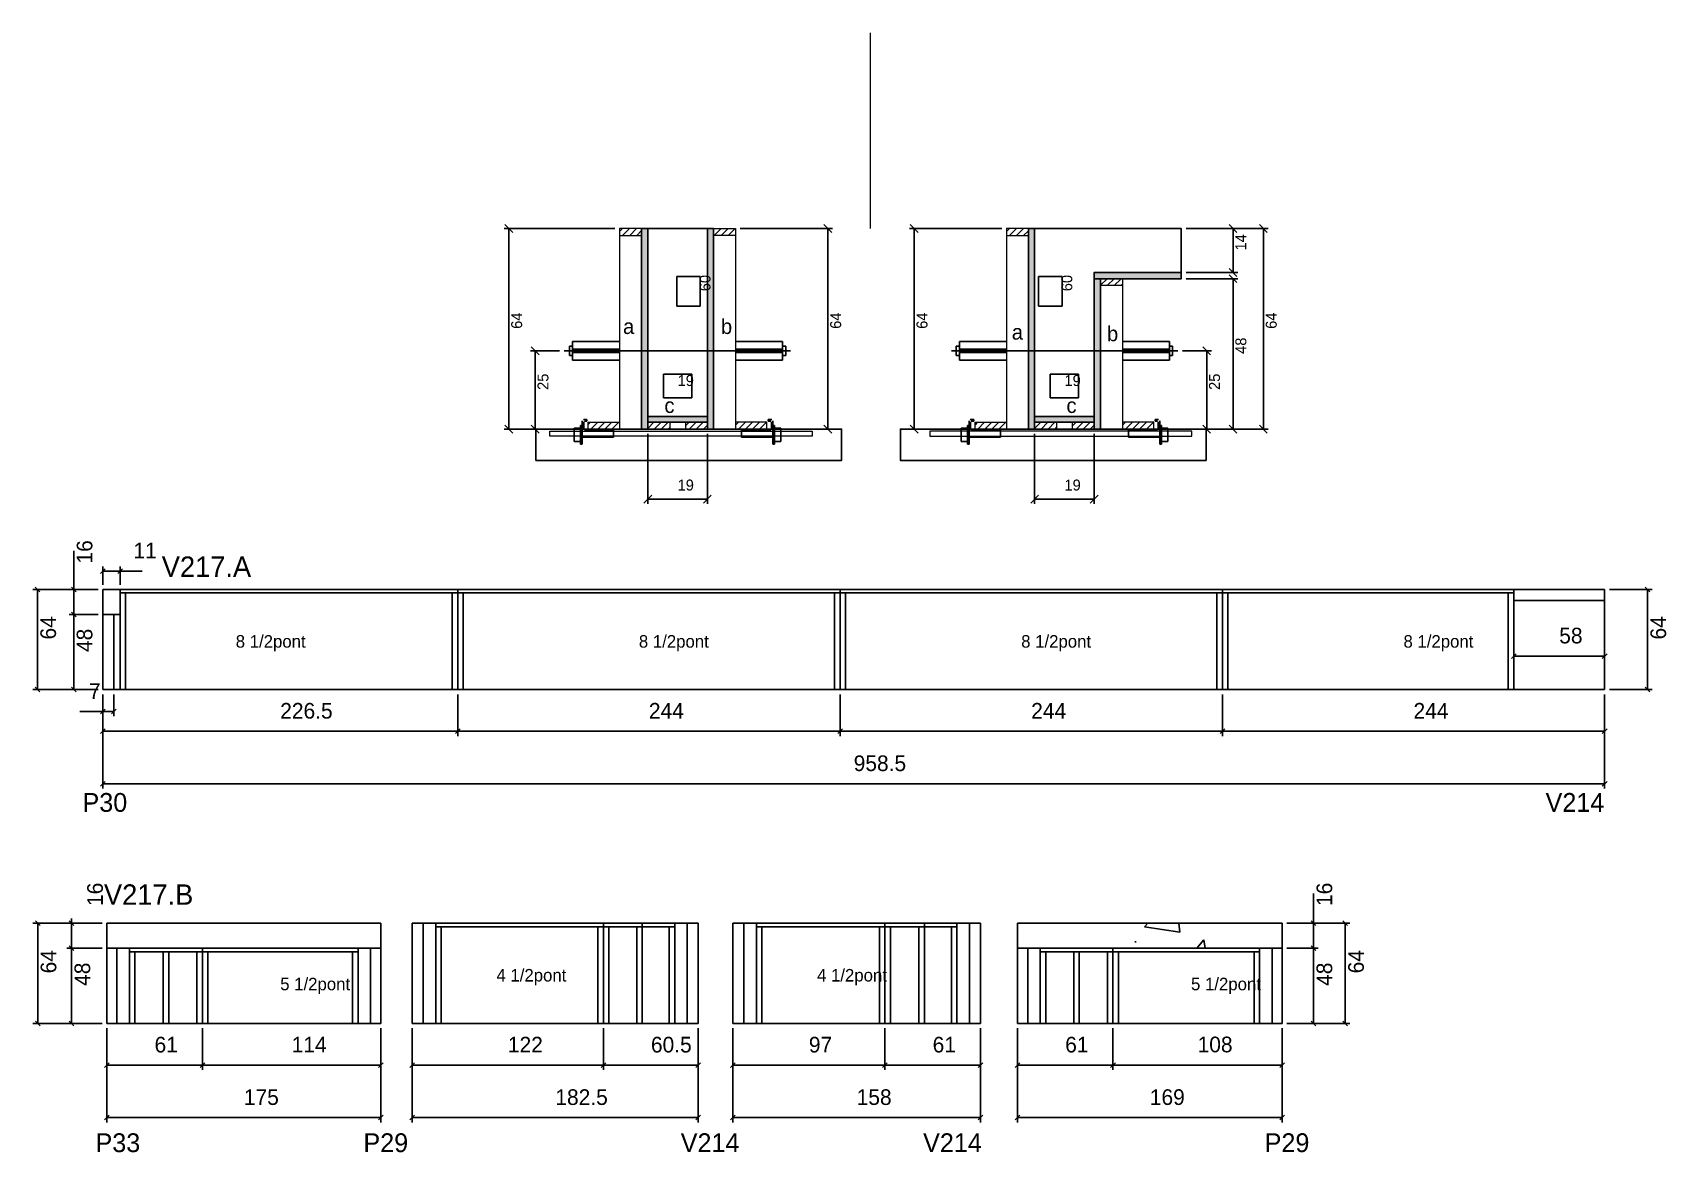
# Model space of a CAD drawing. Header units: metres. Extents: x 7734 to 8777, y 7409 to 8124.
import ezdxf

# ---------------------------------------------------------------- set-up
doc = ezdxf.new("R2010")
doc.units = ezdxf.units.M
for name, color, linetype in [('5', 7, 'Continuous'), ('barrote', 7, 'Continuous'), ('CONCRETO', 7, 'Continuous'), ('COTA', 7, 'Continuous'), ('Cota Seção (2x)', 7, 'Continuous'), ('detalhes', 7, 'Continuous'), ('Hachura', 7, 'Continuous'), ('Madeira', 7, 'Continuous'), ('Painéis', 7, 'Continuous'), ('presilha', 7, 'Continuous'), ('SARR_2.2x7', 7, 'Continuous'), ('SARR_3.5x7', 7, 'Continuous'), ('SCO-___-LAJ', 7, 'Continuous'), ('TENSOR', 7, 'Continuous'), ('texto', 7, 'Continuous'), ('Texto Seção', 7, 'Continuous')]:
    doc.layers.add(name, color=color, linetype=linetype)

msp = doc.modelspace()

# ---------------------------------------------------------------- hatches: boundary and pattern name
at = {"layer": 'COTA'}
h = msp.add_hatch(dxfattribs=at)
h.set_pattern_fill('AR-CONC')
h.paths.add_polyline_path([(7956.7, 7539.2), (7956.7, 7555.2), (7781.7, 7555.2), (7781.7, 7539.2), (7956.7, 7539.2)])
h = msp.add_hatch(dxfattribs=at)
h.set_pattern_fill('AR-CONC')
h.paths.add_polyline_path([(8531.9, 7539.2), (8531.9, 7555.2), (8362.9, 7555.2), (8362.9, 7539.2), (8531.9, 7539.2)])
at = {"layer": 'Hachura'}
h = msp.add_hatch(dxfattribs=at)
h.set_pattern_fill('ANSI31')
h.paths.add_polyline_path([(8123, 7994.2), (8123, 7998.6), (8109, 7998.6), (8109, 7994.2), (8123, 7994.2)])
h = msp.add_hatch(color=7, dxfattribs=at)
h.dxf.hatch_style = 1
h.paths.add_polyline_path([(8123, 7998.6), (8127, 7998.6), (8127, 7870.6), (8123, 7870.6), (8123, 7998.6)])
h = msp.add_hatch(color=7, dxfattribs=at)
h.dxf.hatch_style = 1
h.paths.add_polyline_path([(8169, 7998.6), (8165, 7998.6), (8165, 7870.6), (8169, 7870.6), (8169, 7998.6)])
h = msp.add_hatch(dxfattribs=at)
h.set_pattern_fill('ANSI31')
h.paths.add_polyline_path([(8169, 7994.2), (8169, 7998.6), (8183, 7998.6), (8183, 7994.2), (8169, 7994.2)])
h = msp.add_hatch(dxfattribs=at)
h.set_pattern_fill('ANSI31')
h.paths.add_polyline_path([(8369.9, 7994.2), (8369.9, 7998.6), (8355.9, 7998.6), (8355.9, 7994.2), (8369.9, 7994.2)])
h = msp.add_hatch(color=7, dxfattribs=at)
h.dxf.hatch_style = 1
h.paths.add_polyline_path([(8369.9, 7998.6), (8373.9, 7998.6), (8373.9, 7870.6), (8369.9, 7870.6), (8369.9, 7998.6)])
h = msp.add_hatch(color=7, dxfattribs=at)
h.dxf.hatch_style = 1
h.paths.add_polyline_path([(8415.9, 7970.6), (8411.9, 7970.6), (8411.9, 7870.6), (8415.9, 7870.6), (8415.9, 7970.6)])
h = msp.add_hatch(color=7, dxfattribs=at)
h.dxf.hatch_style = 1
h.paths.add_polyline_path([(8411.9, 7966.6), (8411.9, 7970.6), (8467.5, 7970.6), (8467.5, 7966.6), (8411.9, 7966.6)])
h = msp.add_hatch(dxfattribs=at)
h.set_pattern_fill('ANSI31')
h.paths.add_polyline_path([(8415.9, 7962.2), (8415.9, 7966.6), (8429.9, 7966.6), (8429.9, 7962.2), (8415.9, 7962.2)])
h = msp.add_hatch(dxfattribs=at)
h.set_pattern_fill('ANSI31')
h.paths.add_polyline_path([(8089, 7870.6), (8089, 7875), (8109, 7875), (8109, 7870.6), (8089, 7870.6)])
h = msp.add_hatch(color=7, dxfattribs=at)
h.dxf.hatch_style = 1
h.paths.add_polyline_path([(8165, 7875), (8165, 7878.6), (8127, 7878.6), (8127, 7875), (8165, 7875)])
h = msp.add_hatch(dxfattribs=at)
h.set_pattern_fill('ANSI31')
h.paths.add_polyline_path([(8127, 7870.6), (8127, 7875), (8141, 7875), (8141, 7870.6), (8127, 7870.6)])
h = msp.add_hatch(dxfattribs=at)
h.set_pattern_fill('ANSI31')
h.paths.add_polyline_path([(8165, 7870.6), (8165, 7875), (8151, 7875), (8151, 7870.6), (8165, 7870.6)])
h = msp.add_hatch(dxfattribs=at)
h.set_pattern_fill('ANSI31')
h.paths.add_polyline_path([(8203, 7870.6), (8203, 7875), (8183, 7875), (8183, 7870.6), (8203, 7870.6)])
h = msp.add_hatch(dxfattribs=at)
h.set_pattern_fill('ANSI31')
h.paths.add_polyline_path([(8335.9, 7870.6), (8335.9, 7875), (8355.9, 7875), (8355.9, 7870.6), (8335.9, 7870.6)])
h = msp.add_hatch(color=7, dxfattribs=at)
h.dxf.hatch_style = 1
h.paths.add_polyline_path([(8373.9, 7875), (8373.9, 7878.6), (8411.9, 7878.6), (8411.9, 7875), (8373.9, 7875)])
h = msp.add_hatch(dxfattribs=at)
h.set_pattern_fill('ANSI31')
h.paths.add_polyline_path([(8373.9, 7870.6), (8373.9, 7875), (8387.9, 7875), (8387.9, 7870.6), (8373.9, 7870.6)])
h = msp.add_hatch(dxfattribs=at)
h.set_pattern_fill('ANSI31')
h.paths.add_polyline_path([(8411.9, 7870.6), (8411.9, 7875), (8397.9, 7875), (8397.9, 7870.6), (8411.9, 7870.6)])
h = msp.add_hatch(dxfattribs=at)
h.set_pattern_fill('ANSI31')
h.paths.add_polyline_path([(8449.9, 7870.6), (8449.9, 7875), (8429.9, 7875), (8429.9, 7870.6), (8449.9, 7870.6)])

# ---------------------------------------------------------------- linework, layer by layer
at = {"color": 7, "lineweight": 25}
for p, q in [((8079, 7926.6), (8079, 7914.6)), ((8079, 7926.6), (8109, 7926.6)), ((8213, 7926.6), (8183, 7926.6)), ((8213, 7926.6), (8213, 7914.6)), ((8325.9, 7926.6), (8325.9, 7914.6)), ((8325.9, 7926.6), (8355.9, 7926.6)), ((8459.9, 7926.6), (8429.9, 7926.6)), ((8459.9, 7926.6), (8459.9, 7914.6)), ((8077, 7923.6), (8077, 7917.6)), ((8077, 7923.6), (8079, 7923.6)), ((8079, 7917.6), (8077, 7917.6)), ((8109, 7921.6), (8079, 7921.6)), ((8109, 7919.6), (8079, 7919.6)), ((8079, 7914.6), (8109, 7914.6)), ((8183, 7921.6), (8213, 7921.6)), ((8183, 7919.6), (8213, 7919.6)), ((8213, 7914.6), (8183, 7914.6)), ((8213, 7923.6), (8215, 7923.6)), ((8213, 7917.6), (8215, 7917.6)), ((8215, 7923.6), (8215, 7917.6)), ((8323.9, 7923.6), (8323.9, 7917.6)), ((8325.9, 7923.6), (8323.9, 7923.6)), ((8325.9, 7917.6), (8323.9, 7917.6)), ((8355.9, 7921.6), (8325.9, 7921.6)), ((8355.9, 7919.6), (8325.9, 7919.6)), ((8325.9, 7914.6), (8355.9, 7914.6)), ((8429.9, 7921.6), (8459.9, 7921.6)), ((8429.9, 7919.6), (8459.9, 7919.6)), ((8459.9, 7914.6), (8429.9, 7914.6)), ((8461.9, 7923.6), (8459.9, 7923.6)), ((8459.9, 7917.6), (8461.9, 7917.6)), ((8461.9, 7923.6), (8461.9, 7917.6))]:
    msp.add_line(p, q, dxfattribs=at)
at = {"layer": 'barrote', "color": 251, "lineweight": 25}
for points in [[(8055.5, 7850.6), (8250.7, 7850.6), (8250.7, 7870.6), (8055.5, 7870.6)], [(8483.3, 7850.6), (8288.2, 7850.6), (8288.2, 7870.6), (8483.3, 7870.6)]]:
    msp.add_lwpolyline(points, close=True, dxfattribs=at)
at = {"layer": 'CONCRETO', "color": 251, "lineweight": 25}
for points in [[(8127, 7998.6), (8127, 7998.6), (8165, 7998.6), (8165, 7970.6), (8165, 7970.6), (8165, 7878.6), (8127, 7878.6), (8127, 7998.6)], [(8467.5, 7970.6), (8467.5, 7998.6), (8373.9, 7998.6), (8373.9, 7970.6), (8373.9, 7970.6), (8373.9, 7878.6), (8411.9, 7878.6), (8411.9, 7970.6)]]:
    msp.add_lwpolyline(points, close=True, dxfattribs=at)
at = {"layer": 'COTA', "color": 4, "lineweight": 25}
for p, q in [((8106, 7998.6), (8035.3, 7998.6)), ((8038.3, 7998.6), (8038.3, 7870.6)), ((8186, 7998.6), (8244.9, 7998.6)), ((8241.9, 7870.6), (8241.9, 7998.6)), ((8352.9, 7998.6), (8294, 7998.6)), ((8297, 7870.6), (8297, 7998.6)), ((8470.5, 7998.6), (8522.9, 7998.6)), ((8470.5, 7998.6), (8503.5, 7998.6)), ((8500.5, 7998.6), (8500.5, 7970.6)), ((8519.9, 7870.6), (8519.9, 7998.6)), ((8470.5, 7970.6), (8503.5, 7970.6)), ((8470.5, 7966.6), (8503.5, 7966.6)), ((8500.5, 7966.6), (8500.5, 7870.6)), ((8070.7, 7920.6), (8052.1, 7920.6)), ((8055.1, 7920.6), (8055.1, 7870.6)), ((8468.2, 7920.6), (8486.7, 7920.6)), ((8483.7, 7920.6), (8483.7, 7870.6)), ((8090.4, 7870.6), (8035.3, 7870.6)), ((8070.7, 7870.6), (8052.1, 7870.6)), ((8127, 7867.6), (8127, 7822.9)), ((8165, 7867.6), (8165, 7822.9)), ((8201.6, 7870.6), (8244.9, 7870.6)), ((8337.3, 7870.6), (8294, 7870.6)), ((8373.9, 7867.6), (8373.9, 7822.9)), ((8411.9, 7867.6), (8411.9, 7822.9)), ((8448.5, 7870.6), (8522.9, 7870.6)), ((8448.5, 7870.6), (8503.5, 7870.6)), ((8468.2, 7870.6), (8486.7, 7870.6)), ((8127, 7825.9), (8165, 7825.9)), ((8411.9, 7825.9), (8373.9, 7825.9)), ((7779.2, 7701.3), (7779.2, 7641.2)), ((7779.2, 7701.3), (7779.2, 7687.4)), ((7779.2, 7701.3), (7779.2, 7674.7)), ((7786.2, 7701.3), (7786.2, 7687.4)), ((8005.7, 7701.3), (8005.7, 7674.7)), ((8005.7, 7701.3), (8005.7, 7674.7)), ((8249.7, 7701.3), (8249.7, 7674.7)), ((8249.7, 7701.3), (8249.7, 7674.7)), ((8493.7, 7701.3), (8493.7, 7674.7)), ((8493.7, 7701.3), (8493.7, 7674.7)), ((8737.7, 7701.3), (8737.7, 7674.7)), ((8737.7, 7701.3), (8737.7, 7641.2)), ((7779.2, 7690.4), (7764.4, 7690.4)), ((7786.2, 7690.4), (7779.2, 7690.4)), ((8005.7, 7677.7), (7779.2, 7677.7)), ((8249.7, 7677.7), (8005.7, 7677.7)), ((8493.7, 7677.7), (8249.7, 7677.7)), ((8737.7, 7677.7), (8493.7, 7677.7)), ((8737.7, 7644.2), (7779.2, 7644.2)), ((7778.7, 7555.2), (7734.6, 7555.2)), ((7737.6, 7555.2), (7737.6, 7491.2)), ((7778.7, 7555.2), (7756.2, 7555.2)), ((7759.2, 7555.2), (7759.2, 7558.2)), ((7759.2, 7539.2), (7759.2, 7555.2)), ((7778.7, 7539.2), (7756.2, 7539.2)), ((7778.7, 7539.2), (7756.2, 7539.2)), ((7759.2, 7539.2), (7759.2, 7491.2)), ((7778.7, 7491.2), (7734.6, 7491.2)), ((7778.7, 7491.2), (7756.2, 7491.2)), ((7781.7, 7488.2), (7781.7, 7461.6)), ((7781.7, 7488.2), (7781.7, 7428.1)), ((7842.7, 7488.2), (7842.7, 7461.6)), ((7842.7, 7488.2), (7842.7, 7461.6)), ((7956.7, 7488.2), (7956.7, 7461.6)), ((7956.7, 7488.2), (7956.7, 7428.1)), ((7976.7, 7488.2), (7976.7, 7428.1)), ((8159.2, 7488.2), (8159.2, 7428.1)), ((8181.3, 7488.2), (8181.3, 7428.1)), ((8339.3, 7488.2), (8339.3, 7428.1)), ((8362.9, 7488.2), (8362.9, 7461.6)), ((8362.9, 7488.2), (8362.9, 7428.1)), ((8423.9, 7488.2), (8423.9, 7461.6)), ((8423.9, 7488.2), (8423.9, 7461.6)), ((8531.9, 7488.2), (8531.9, 7461.6)), ((8531.9, 7488.2), (8531.9, 7428.1)), ((7781.7, 7464.6), (7842.7, 7464.6)), ((7842.7, 7464.6), (7956.7, 7464.6)), ((8362.9, 7464.6), (8423.9, 7464.6)), ((8423.9, 7464.6), (8531.9, 7464.6)), ((7781.7, 7431.1), (7956.7, 7431.1)), ((8159.2, 7431.1), (7976.7, 7431.1)), ((8339.3, 7431.1), (8181.3, 7431.1)), ((8362.9, 7431.1), (8531.9, 7431.1))]:
    msp.add_line(p, q, dxfattribs=at)
at = {"layer": 'COTA', "color": 241, "lineweight": 25}
for p, q in [((7779.2, 7752.3), (7779.2, 7768.3)), ((7779.2, 7768.3), (7790.2, 7768.3)), ((7781.7, 7539.2), (7781.7, 7555.2)), ((7781.7, 7555.2), (7956.7, 7555.2)), ((7956.7, 7555.2), (7956.7, 7539.2)), ((8362.9, 7539.2), (8362.9, 7555.2)), ((8362.9, 7555.2), (8531.9, 7555.2)), ((8531.9, 7555.2), (8531.9, 7539.2))]:
    msp.add_line(p, q, dxfattribs=at)
at = {"layer": 'COTA', "color": 0, "lineweight": 25}
for p, q in [((7780.7, 7691.9), (7777.7, 7688.9)), ((7784.7, 7688.9), (7787.7, 7691.9)), ((7780.7, 7679.2), (7777.7, 7676.2)), ((8007.2, 7679.2), (8004.2, 7676.2)), ((8004.2, 7676.2), (8007.2, 7679.2)), ((8251.2, 7679.2), (8248.2, 7676.2)), ((8248.2, 7676.2), (8251.2, 7679.2)), ((8495.2, 7679.2), (8492.2, 7676.2)), ((8492.2, 7676.2), (8495.2, 7679.2)), ((8736.2, 7676.2), (8739.2, 7679.2)), ((7780.7, 7645.7), (7777.7, 7642.7)), ((8736.2, 7642.7), (8739.2, 7645.7)), ((7739.1, 7553.7), (7736.1, 7556.7)), ((7760.7, 7553.7), (7757.7, 7556.7)), ((7760.7, 7537.7), (7757.7, 7540.7)), ((7757.7, 7540.7), (7760.7, 7537.7)), ((7736.1, 7492.7), (7739.1, 7489.7)), ((7757.7, 7492.7), (7760.7, 7489.7)), ((7783.2, 7466.1), (7780.2, 7463.1)), ((7841.2, 7463.1), (7844.2, 7466.1)), ((7844.2, 7466.1), (7841.2, 7463.1)), ((7955.2, 7463.1), (7958.2, 7466.1)), ((8364.4, 7466.1), (8361.4, 7463.1)), ((8422.4, 7463.1), (8425.4, 7466.1)), ((8425.4, 7466.1), (8422.4, 7463.1)), ((8530.4, 7463.1), (8533.4, 7466.1)), ((7783.2, 7432.6), (7780.2, 7429.6)), ((7955.2, 7429.6), (7958.2, 7432.6)), ((7978.2, 7432.6), (7975.2, 7429.6)), ((8157.7, 7429.6), (8160.7, 7432.6)), ((8182.8, 7432.6), (8179.8, 7429.6)), ((8337.8, 7429.6), (8340.8, 7432.6)), ((8364.4, 7432.6), (8361.4, 7429.6)), ((8530.4, 7429.6), (8533.4, 7432.6))]:
    msp.add_line(p, q, dxfattribs=at)
for points in [[(8040.8, 7996.1), (8035.8, 8001.1)], [(8244.4, 7996.1), (8239.4, 8001.1)], [(8299.5, 7996.1), (8294.5, 8001.1)], [(8503, 7996.1), (8498, 8001.1)], [(8522.4, 7996.1), (8517.4, 8001.1)], [(8498, 7973.1), (8503, 7968.1)], [(8503, 7964.1), (8498, 7969.1)], [(8057.6, 7918.1), (8052.6, 7923.1)], [(8486.2, 7918.1), (8481.2, 7923.1)], [(8035.8, 7873.1), (8040.8, 7868.1)], [(8052.6, 7873.1), (8057.6, 7868.1)], [(8239.4, 7873.1), (8244.4, 7868.1)], [(8294.5, 7873.1), (8299.5, 7868.1)], [(8481.2, 7873.1), (8486.2, 7868.1)], [(8498, 7873.1), (8503, 7868.1)], [(8517.4, 7873.1), (8522.4, 7868.1)], [(8129.5, 7828.4), (8124.5, 7823.4)], [(8162.5, 7823.4), (8167.5, 7828.4)], [(8376.4, 7828.4), (8371.4, 7823.4)], [(8409.4, 7823.4), (8414.4, 7828.4)]]:
    msp.add_lwpolyline(points, dxfattribs=at)
at = {"layer": 'Cota Seção (2x)', "color": 180, "lineweight": 25}
for p, q in [((8160.5, 7968.1), (8145.5, 7968.1)), ((8145.5, 7968.1), (8145.5, 7949.1)), ((8160.5, 7949.1), (8160.5, 7968.1)), ((8391.4, 7968.1), (8376.4, 7968.1)), ((8376.4, 7968.1), (8376.4, 7949.1)), ((8391.4, 7949.1), (8391.4, 7968.1)), ((8145.5, 7949.1), (8160.5, 7949.1)), ((8376.4, 7949.1), (8391.4, 7949.1)), ((8155, 7905.6), (8137, 7905.6)), ((8137, 7905.6), (8137, 7890.6)), ((8155, 7890.6), (8155, 7905.6)), ((8401.9, 7905.6), (8383.9, 7905.6)), ((8383.9, 7905.6), (8383.9, 7890.6)), ((8401.9, 7890.6), (8401.9, 7905.6)), ((8137, 7890.6), (8155, 7890.6)), ((8383.9, 7890.6), (8401.9, 7890.6))]:
    msp.add_line(p, q, dxfattribs=at)
at = {"layer": 'Madeira', "color": 126, "lineweight": 18}
for points in [[(8123, 7994.2), (8123, 7998.6), (8109, 7998.6), (8109, 7994.2)], [(8123, 7998.6), (8109, 7998.6), (8109, 7870.6), (8123, 7870.6)], [(8169, 7994.2), (8169, 7998.6), (8183, 7998.6), (8183, 7994.2)], [(8169, 7998.6), (8183, 7998.6), (8183, 7870.6), (8169, 7870.6)], [(8369.9, 7994.2), (8369.9, 7998.6), (8355.9, 7998.6), (8355.9, 7994.2)], [(8369.9, 7998.6), (8355.9, 7998.6), (8355.9, 7870.6), (8369.9, 7870.6)], [(8415.9, 7962.2), (8415.9, 7966.6), (8429.9, 7966.6), (8429.9, 7962.2)], [(8415.9, 7966.6), (8429.9, 7966.6), (8429.9, 7870.6), (8415.9, 7870.6)], [(8089, 7870.6), (8089, 7875), (8109, 7875), (8109, 7870.6)], [(8127, 7870.6), (8127, 7875), (8141, 7875), (8141, 7870.6)], [(8165, 7870.6), (8165, 7875), (8151, 7875), (8151, 7870.6)], [(8203, 7870.6), (8203, 7875), (8183, 7875), (8183, 7870.6)], [(8335.9, 7870.6), (8335.9, 7875), (8355.9, 7875), (8355.9, 7870.6)], [(8373.9, 7870.6), (8373.9, 7875), (8387.9, 7875), (8387.9, 7870.6)], [(8411.9, 7870.6), (8411.9, 7875), (8397.9, 7875), (8397.9, 7870.6)], [(8449.9, 7870.6), (8449.9, 7875), (8429.9, 7875), (8429.9, 7870.6)]]:
    msp.add_lwpolyline(points, close=True, dxfattribs=at)
at = {"layer": 'Painéis', "color": 4, "lineweight": 25}
for p, q in [((7760.6, 7768.3), (7760.6, 7792.8)), ((7779.2, 7771.3), (7779.2, 7783)), ((7779.2, 7780), (7790.2, 7780)), ((7790.2, 7771.3), (7790.2, 7783)), ((7790.2, 7780), (7804.2, 7780)), ((7776.2, 7768.3), (7734.4, 7768.3)), ((7737.4, 7768.3), (7737.4, 7704.3)), ((7776.2, 7768.3), (7757.6, 7768.3)), ((7760.6, 7752.3), (7760.6, 7768.3)), ((8740.7, 7768.3), (8768, 7768.3)), ((8765, 7704.3), (8765, 7768.3)), ((7776.2, 7752.3), (7757.6, 7752.3)), ((7776.2, 7752.3), (7757.6, 7752.3)), ((7760.6, 7752.3), (7760.6, 7704.3)), ((8679.7, 7725.7), (8737.7, 7725.7)), ((8679.7, 7724.6), (8679.7, 7722.7)), ((8737.7, 7724.6), (8737.7, 7722.7)), ((7776.2, 7704.3), (7734.4, 7704.3)), ((7776.2, 7704.3), (7757.6, 7704.3)), ((8740.7, 7704.3), (8768, 7704.3)), ((8551.9, 7555.2), (8551.9, 7574.2)), ((8534.9, 7555.2), (8554.9, 7555.2)), ((8534.9, 7555.2), (8575.1, 7555.2)), ((8551.9, 7539.2), (8551.9, 7555.2)), ((8572.1, 7555.2), (8572.1, 7491.2)), ((8534.9, 7539.2), (8554.9, 7539.2)), ((8534.9, 7539.2), (8554.9, 7539.2)), ((8551.9, 7491.2), (8551.9, 7539.2)), ((7976.7, 7488.2), (7976.7, 7461.6)), ((8098.7, 7488.2), (8098.7, 7461.6)), ((8098.7, 7488.2), (8098.7, 7461.6)), ((8159.2, 7488.2), (8159.2, 7461.6)), ((8181.3, 7488.2), (8181.3, 7461.6)), ((8278.3, 7488.2), (8278.3, 7461.6)), ((8278.3, 7488.2), (8278.3, 7461.6)), ((8339.3, 7488.2), (8339.3, 7461.6)), ((8534.9, 7491.2), (8554.9, 7491.2)), ((8534.9, 7491.2), (8575.1, 7491.2)), ((7976.7, 7464.6), (8098.7, 7464.6)), ((8098.7, 7464.6), (8159.2, 7464.6)), ((8181.3, 7464.6), (8278.3, 7464.6)), ((8278.3, 7464.6), (8339.3, 7464.6))]:
    msp.add_line(p, q, dxfattribs=at)
at = {"layer": 'Painéis', "color": 0, "lineweight": 25}
for p, q in [((7780.7, 7781.5), (7777.7, 7778.5)), ((7788.7, 7778.5), (7791.7, 7781.5)), ((7738.9, 7766.8), (7735.9, 7769.8)), ((7762.1, 7766.8), (7759.1, 7769.8)), ((8766.5, 7766.8), (8763.5, 7769.8)), ((7762.1, 7750.8), (7759.1, 7753.8)), ((7759.1, 7753.8), (7762.1, 7750.8)), ((8681.2, 7727.2), (8678.2, 7724.2)), ((8736.2, 7724.2), (8739.2, 7727.2)), ((7735.9, 7705.8), (7738.9, 7702.8)), ((7759.1, 7705.8), (7762.1, 7702.8)), ((8763.5, 7705.8), (8766.5, 7702.8)), ((8553.4, 7553.7), (8550.4, 7556.7)), ((8573.6, 7553.7), (8570.6, 7556.7)), ((8553.4, 7537.7), (8550.4, 7540.7)), ((8550.4, 7540.7), (8553.4, 7537.7)), ((8550.4, 7492.7), (8553.4, 7489.7)), ((8570.6, 7492.7), (8573.6, 7489.7)), ((7978.2, 7466.1), (7975.2, 7463.1)), ((8097.2, 7463.1), (8100.2, 7466.1)), ((8100.2, 7466.1), (8097.2, 7463.1)), ((8157.7, 7463.1), (8160.7, 7466.1)), ((8182.8, 7466.1), (8179.8, 7463.1)), ((8276.8, 7463.1), (8279.8, 7466.1)), ((8279.8, 7466.1), (8276.8, 7463.1)), ((8337.8, 7463.1), (8340.8, 7466.1))]:
    msp.add_line(p, q, dxfattribs=at)
at = {"layer": 'Painéis', "color": 200, "lineweight": 25}
for p, q in [((8737.7, 7768.3), (7790.2, 7768.3)), ((7790.2, 7752.3), (7790.2, 7768.3)), ((8005.7, 7704.3), (8005.7, 7768.3)), ((8249.7, 7704.3), (8249.7, 7768.3)), ((8493.7, 7704.3), (8493.7, 7768.3)), ((8737.7, 7704.3), (8737.7, 7768.3)), ((7779.2, 7704.3), (7779.2, 7752.3)), ((7779.2, 7752.3), (7790.2, 7752.3)), ((8737.7, 7704.3), (7779.2, 7704.3)), ((8159.2, 7555.2), (7976.7, 7555.2)), ((7976.7, 7491.2), (7976.7, 7555.2)), ((8098.7, 7491.2), (8098.7, 7555.2)), ((8159.2, 7491.2), (8159.2, 7555.2)), ((8339.3, 7555.2), (8181.3, 7555.2)), ((8181.3, 7491.2), (8181.3, 7555.2)), ((8278.3, 7491.2), (8278.3, 7555.2)), ((8339.3, 7491.2), (8339.3, 7555.2)), ((7781.7, 7539.2), (7956.7, 7539.2)), ((7781.7, 7491.2), (7781.7, 7539.2)), ((7842.7, 7491.2), (7842.7, 7539.2)), ((7956.7, 7491.2), (7956.7, 7539.2)), ((8362.9, 7539.2), (8531.9, 7539.2)), ((8362.9, 7491.2), (8362.9, 7539.2)), ((8423.9, 7491.2), (8423.9, 7539.2)), ((8531.9, 7491.2), (8531.9, 7539.2)), ((7781.7, 7491.2), (7956.7, 7491.2)), ((8159.2, 7491.2), (7976.7, 7491.2)), ((8339.3, 7491.2), (8181.3, 7491.2)), ((8362.9, 7491.2), (8531.9, 7491.2))]:
    msp.add_line(p, q, dxfattribs=at)
for points in [[(8123, 7998.6), (8127, 7998.6), (8127, 7870.6), (8123, 7870.6)], [(8169, 7998.6), (8165, 7998.6), (8165, 7870.6), (8169, 7870.6)], [(8369.9, 7998.6), (8373.9, 7998.6), (8373.9, 7870.6), (8369.9, 7870.6)], [(8411.9, 7966.6), (8411.9, 7970.6), (8467.5, 7970.6), (8467.5, 7966.6)], [(8415.9, 7966.6), (8411.9, 7966.6), (8411.9, 7870.6), (8415.9, 7870.6)], [(8165, 7875), (8165, 7878.6), (8127, 7878.6), (8127, 7875)], [(8373.9, 7875), (8373.9, 7878.6), (8411.9, 7878.6), (8411.9, 7875)]]:
    msp.add_lwpolyline(points, close=True, dxfattribs=at)
at = {"layer": 'presilha', "color": 1, "lineweight": 25}
for p, q in [((8084.1, 7873), (8085.1, 7873)), ((8084.1, 7861), (8084.1, 7873)), ((8085.1, 7869.8), (8085.1, 7875.9)), ((8085.1, 7873), (8085.1, 7861)), ((8088.1, 7876.7), (8085.9, 7876.7)), ((8086.1, 7870.4), (8086.1, 7875.3)), ((8088.1, 7875.7), (8086.5, 7875.7)), ((8088.1, 7876.7), (8088.1, 7875.7)), ((8203.9, 7876.7), (8203.9, 7875.7)), ((8203.9, 7876.7), (8206.1, 7876.7)), ((8203.9, 7875.7), (8205.5, 7875.7)), ((8205.9, 7870.4), (8205.9, 7875.3)), ((8206.9, 7869.8), (8206.9, 7875.9)), ((8207.9, 7873), (8206.9, 7873)), ((8206.9, 7873), (8206.9, 7861)), ((8207.9, 7861), (8207.9, 7873)), ((8331, 7873), (8332, 7873)), ((8331, 7861), (8331, 7873)), ((8332, 7869.8), (8332, 7875.9)), ((8332, 7873), (8332, 7861)), ((8335, 7876.7), (8332.8, 7876.7)), ((8333, 7870.4), (8333, 7875.3)), ((8335, 7875.7), (8333.4, 7875.7)), ((8335, 7876.7), (8335, 7875.7)), ((8450.8, 7876.7), (8450.8, 7875.7)), ((8450.8, 7876.7), (8453, 7876.7)), ((8450.8, 7875.7), (8452.4, 7875.7)), ((8452.8, 7870.4), (8452.8, 7875.3)), ((8453.8, 7869.8), (8453.8, 7875.9)), ((8454.8, 7873), (8453.8, 7873)), ((8453.8, 7873), (8453.8, 7861)), ((8454.8, 7861), (8454.8, 7873)), ((8080.1, 7871.3), (8084.1, 7871.3)), ((8080.1, 7871.3), (8080.1, 7862.7)), ((8084.1, 7862.7), (8080.1, 7862.7)), ((8084.1, 7871.3), (8084.1, 7862.7)), ((8105.1, 7865.4), (8085.1, 7865.4)), ((8105.1, 7870), (8086.5, 7870)), ((8105.1, 7870), (8105.1, 7865.4)), ((8186.9, 7870), (8186.9, 7865.4)), ((8186.9, 7870), (8205.5, 7870)), ((8186.9, 7865.4), (8206.9, 7865.4)), ((8211.9, 7871.3), (8207.9, 7871.3)), ((8207.9, 7871.3), (8207.9, 7862.7)), ((8207.9, 7862.7), (8211.9, 7862.7)), ((8211.9, 7871.3), (8211.9, 7862.7)), ((8327, 7871.3), (8331, 7871.3)), ((8327, 7871.3), (8327, 7862.7)), ((8331, 7862.7), (8327, 7862.7)), ((8331, 7871.3), (8331, 7862.7)), ((8352, 7865.4), (8332, 7865.4)), ((8352, 7870), (8333.4, 7870)), ((8352, 7870), (8352, 7865.4)), ((8433.8, 7870), (8433.8, 7865.4)), ((8433.8, 7870), (8452.4, 7870)), ((8433.8, 7865.4), (8453.8, 7865.4)), ((8458.8, 7871.3), (8454.8, 7871.3)), ((8454.8, 7871.3), (8454.8, 7862.7)), ((8454.8, 7862.7), (8458.8, 7862.7)), ((8458.8, 7871.3), (8458.8, 7862.7)), ((8085.1, 7861), (8084.1, 7861)), ((8206.9, 7861), (8207.9, 7861)), ((8332, 7861), (8331, 7861)), ((8453.8, 7861), (8454.8, 7861))]:
    msp.add_line(p, q, dxfattribs=at)
at = {"layer": 'SARR_2.2x7', "color": 40, "lineweight": 25}
for p, q in [((8005.7, 7766.1), (7790.2, 7766.1)), ((8249.7, 7766.1), (8005.7, 7766.1)), ((8493.7, 7766.1), (8249.7, 7766.1)), ((8679.7, 7766.1), (8493.7, 7766.1)), ((8737.7, 7761.3), (8679.7, 7761.3)), ((7786.2, 7704.3), (7786.2, 7752.3)), ((7983.7, 7491.2), (7983.7, 7555.2)), ((8098.7, 7553), (7991.7, 7553)), ((8144.2, 7553), (8098.7, 7553)), ((8152.2, 7491.2), (8152.2, 7555.2)), ((8188.3, 7491.2), (8188.3, 7555.2)), ((8278.3, 7553), (8196.3, 7553)), ((8324.3, 7553), (8278.3, 7553)), ((8332.3, 7491.2), (8332.3, 7555.2)), ((7788.2, 7491.2), (7788.2, 7539.2)), ((7950.1, 7491.2), (7950.1, 7539.2)), ((8369.5, 7491.2), (8369.5, 7539.2)), ((8525.4, 7491.2), (8525.4, 7539.2)), ((7796.2, 7537), (7842.7, 7537)), ((7842.7, 7537), (7942.1, 7537)), ((8377.5, 7537), (8423.9, 7537)), ((8423.9, 7537), (8517.4, 7537))]:
    msp.add_line(p, q, dxfattribs=at)
at = {"layer": 'SARR_3.5x7', "color": 81, "lineweight": 25}
for p, q in [((7790.2, 7768.3), (7790.2, 7704.3)), ((8679.7, 7768.3), (8679.7, 7704.3)), ((7793.7, 7766.1), (7793.7, 7704.3)), ((8002.2, 7766.1), (8002.2, 7704.3)), ((8005.7, 7766.1), (8005.7, 7704.3)), ((8009.2, 7766.1), (8009.2, 7704.3)), ((8246.2, 7766.1), (8246.2, 7704.3)), ((8249.7, 7766.1), (8249.7, 7704.3)), ((8253.2, 7766.1), (8253.2, 7704.3)), ((8490.2, 7766.1), (8490.2, 7704.3)), ((8493.7, 7766.1), (8493.7, 7704.3)), ((8497.2, 7766.1), (8497.2, 7704.3)), ((8676.2, 7766.1), (8676.2, 7704.3)), ((8493.7, 7704.3), (8490.2, 7704.3)), ((8497.2, 7704.3), (8493.7, 7704.3)), ((8679.7, 7704.3), (8676.2, 7704.3)), ((7991.7, 7555.2), (7991.7, 7491.2)), ((7995.2, 7553), (7995.2, 7491.2)), ((8095.2, 7553), (8095.2, 7491.2)), ((8098.7, 7553), (8098.7, 7491.2)), ((8102.2, 7553), (8102.2, 7491.2)), ((8119.9, 7553), (8119.9, 7491.2)), ((8123.4, 7555.2), (8123.4, 7491.2)), ((8140.7, 7553), (8140.7, 7491.2)), ((8144.2, 7555.2), (8144.2, 7491.2)), ((8196.3, 7555.2), (8196.3, 7491.2)), ((8199.8, 7553), (8199.8, 7491.2)), ((8274.8, 7553), (8274.8, 7491.2)), ((8278.3, 7553), (8278.3, 7491.2)), ((8281.8, 7553), (8281.8, 7491.2)), ((8300, 7553), (8300, 7491.2)), ((8303.5, 7555.2), (8303.5, 7491.2)), ((8320.8, 7553), (8320.8, 7491.2)), ((8324.3, 7555.2), (8324.3, 7491.2)), ((7796.2, 7539.2), (7796.2, 7491.2)), ((7942.1, 7539.2), (7942.1, 7491.2)), ((8377.5, 7539.2), (8377.5, 7491.2)), ((8517.4, 7539.2), (8517.4, 7491.2)), ((7799.7, 7537), (7799.7, 7491.2)), ((7817.7, 7537), (7817.7, 7491.2)), ((7821.2, 7537), (7821.2, 7491.2)), ((7839.2, 7537), (7839.2, 7491.2)), ((7842.7, 7537), (7842.7, 7491.2)), ((7846.2, 7537), (7846.2, 7491.2)), ((7938.6, 7537), (7938.6, 7491.2)), ((8381, 7537), (8381, 7491.2)), ((8398.9, 7537), (8398.9, 7491.2)), ((8402.4, 7537), (8402.4, 7491.2)), ((8420.4, 7537), (8420.4, 7491.2)), ((8423.9, 7537), (8423.9, 7491.2)), ((8427.4, 7537), (8427.4, 7491.2)), ((8513.9, 7537), (8513.9, 7491.2)), ((7839.2, 7491.2), (7842.7, 7491.2)), ((7842.7, 7491.2), (7846.2, 7491.2)), ((7991.7, 7491.2), (7995.2, 7491.2)), ((8144.2, 7491.2), (8140.7, 7491.2)), ((8324.3, 7491.2), (8320.8, 7491.2)), ((8420.4, 7491.2), (8423.9, 7491.2)), ((8423.9, 7491.2), (8427.4, 7491.2))]:
    msp.add_line(p, q, dxfattribs=at)
at = {"layer": 'SCO-___-LAJ', "color": 1, "lineweight": 0}
for points in [[(8064.5, 7869.3), (8231.8, 7869.3), (8231.8, 7866.1), (8064.5, 7866.1)], [(8474.3, 7869.3), (8307, 7869.3), (8307, 7866.1), (8474.3, 7866.1)]]:
    msp.add_lwpolyline(points, close=True, dxfattribs=at)
at = {"layer": 'TENSOR', "color": 3, "lineweight": 25}
for p, q in [((8218, 7920.6), (8073.7, 7920.6)), ((8320.9, 7920.6), (8465.2, 7920.6))]:
    msp.add_line(p, q, dxfattribs=at)
at = {"layer": 'Texto Seção', "color": 252, "lineweight": 15}
msp.add_line((8269.2, 7998.6), (8269.2, 8123.6), dxfattribs=at)

# ---------------------------------------------------------------- texts
at = {"layer": '5', "color": 5, "lineweight": 25}
for s, p in [('P30', (7766.2, 7626.3)), ('V214', (8700, 7626.3)), ('P33', (7774.5, 7409.1)), ('P29', (7945.5, 7409.1)), ('V214', (8148, 7409.1)), ('V214', (8302.7, 7409.1)), ('P29', (8520.7, 7409.1))]:
    msp.add_text(s, height=12, rotation=0, dxfattribs=at).set_placement(p)
at = {"layer": 'COTA', "color": 1, "lineweight": 25}
for s, p in [('14', (8509, 7984.6)), ('64', (8046.8, 7934.6)), ('64', (8250.4, 7934.6)), ('64', (8305.5, 7934.6)), ('64', (8528.4, 7934.6)), ('48', (8509, 7918.6)), ('25', (8063.6, 7895.6)), ('25', (8492.2, 7895.6))]:
    msp.add_text(s, height=7, rotation=90, dxfattribs=at).set_placement(p)
for p in [(8146, 7831.4), (8392.9, 7831.4)]:
    msp.add_text('19', height=7, dxfattribs=at).set_placement(p)
at = {"layer": 'COTA', "color": 240, "lineweight": 25}
for s, p in [('7', (7770.3, 7698.4)), ('226.5', (7892.4, 7685.8)), ('244', (8127.7, 7685.8)), ('244', (8371.7, 7685.8)), ('244', (8615.7, 7685.8)), ('958.5', (8258.4, 7652.3)), ('61', (7812.2, 7472.7)), ('114', (7899.7, 7472.7)), ('61', (8393.4, 7472.7)), ('108', (8477.9, 7472.8)), ('175', (7869.2, 7439.2)), ('182.5', (8068, 7439.2)), ('158', (8260.3, 7439.2)), ('169', (8447.4, 7439.2))]:
    msp.add_text(s, height=10, dxfattribs=at).set_placement(p)
for s, p in [('16', (7779.2, 7566.2)), ('64', (7749.5, 7523.2)), ('48', (7771.1, 7515.2))]:
    msp.add_text(s, height=10, rotation=90, dxfattribs=at).set_placement(p)
at = {"layer": 'Cota Seção (2x)', "color": 1, "lineweight": 25}
for p in [(8167, 7958.6), (8397.9, 7958.6)]:
    msp.add_text('60', height=7, rotation=90, dxfattribs=at).set_placement(p)
for p in [(8146, 7898.1), (8392.9, 7898.1)]:
    msp.add_text('19', height=7, dxfattribs=at).set_placement(p)
at = {"layer": 'detalhes', "color": 4, "lineweight": 25}
for s, p in [('a', (8111.2, 7931.3)), ('b', (8173.7, 7931.3)), ('a', (8359.3, 7927.7)), ('b', (8420.1, 7926.7)), ('c', (8137.6, 7880.9)), ('c', (8394.2, 7880.9))]:
    msp.add_text(s, height=9.6, dxfattribs=at).set_placement(p)
at = {"layer": 'Painéis', "color": 240, "lineweight": 25}
for s, p in [('16', (7772.5, 7784.8)), ('64', (7749.3, 7736.3)), ('64', (8776.9, 7736.3)), ('48', (7772.5, 7728.3)), ('16', (8563.8, 7566.2)), ('48', (8563.8, 7515.2)), ('64', (8584, 7523.2))]:
    msp.add_text(s, height=10, rotation=90, dxfattribs=at).set_placement(p)
for s, p in [('11', (7798.7, 7788.1)), ('58', (8708.7, 7733.8)), ('122', (8037.7, 7472.7)), ('60.5', (8129, 7472.7)), ('97', (8229.8, 7472.7)), ('61', (8308.8, 7472.7))]:
    msp.add_text(s, height=10, dxfattribs=at).set_placement(p)
at = {"layer": 'texto', "color": 2, "lineweight": 25}
for s, p in [('8 1/2pont', (7864, 7731.1)), ('8 1/2pont', (8121.3, 7731.1)), ('8 1/2pont', (8365.3, 7731.1)), ('8 1/2pont', (8609.3, 7731.1)), ('5 1/2pont', (7892.4, 7512.4)), ('4 1/2pont', (8030.4, 7518)), ('4 1/2pont', (8235, 7518)), ('5 1/2pont', (8473.7, 7512.4))]:
    msp.add_text(s, height=8, dxfattribs=at).set_placement(p)
at = {"layer": 'Texto Seção', "color": 7, "lineweight": 15}
for s, p in [('V217.A', (7816.8, 7776.3)), ('V217.B', (7779.9, 7567))]:
    msp.add_text(s, height=13, dxfattribs=at).set_placement(p)

doc.saveas('drawing.dxf')
